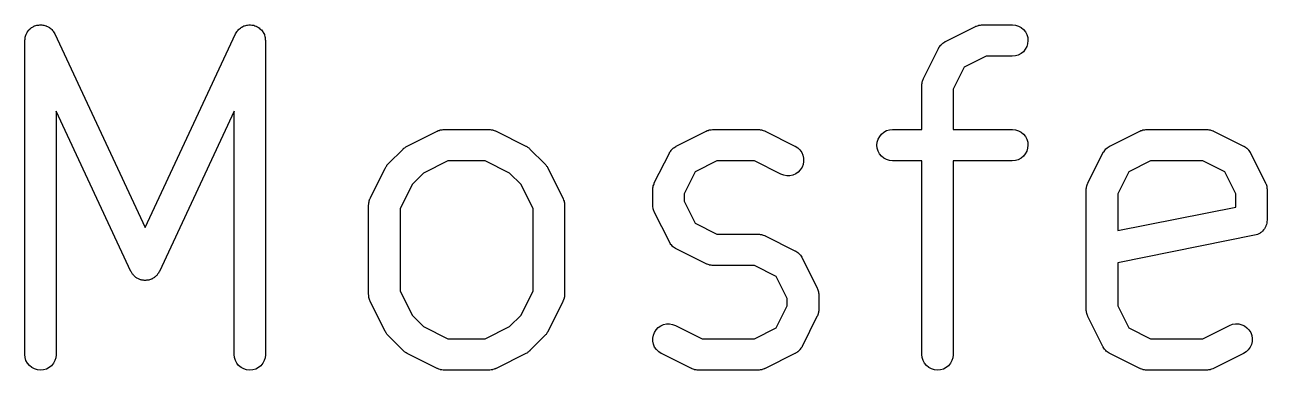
# Model space of a CAD drawing. Extents: x 1 to 169, y -122 to 5.
# Drawn here: x 134.04 to 141.96, y -81 to -78.8 of the extents above; entities that cross this region are included whole.
import ezdxf

# ---------------------------------------------------------------- set-up
doc = ezdxf.new("R2010")
doc.units = 0
doc.header["$MEASUREMENT"] = 0
doc.layers.add('BLACK', color=7, linetype='CONTINUOUS')

msp = doc.modelspace()

# ---------------------------------------------------------------- linework, layer by layer
at = {"layer": 'BLACK', "linetype": 'CONTINUOUS'}
for p, q in [((134.084, -78.8237), (134.086, -78.8225)), ((134.086, -78.8225), (134.088, -78.8211)), ((134.088, -78.8211), (134.095, -78.8176)), ((134.095, -78.8176), (134.101, -78.8138)), ((134.101, -78.8138), (134.103, -78.8131)), ((134.103, -78.8131), (134.105, -78.812)), ((134.105, -78.812), (134.113, -78.8099)), ((134.113, -78.8099), (134.12, -78.8075)), ((134.12, -78.8075), (134.122, -78.8072)), ((134.122, -78.8072), (134.124, -78.8065)), ((134.124, -78.8065), (134.132, -78.8059)), ((134.132, -78.8059), (134.139, -78.8048)), ((134.139, -78.8048), (134.141, -78.805)), ((134.141, -78.805), (134.144, -78.8048)), ((134.144, -78.8048), (134.151, -78.8055)), ((134.151, -78.8055), (134.158, -78.806)), ((134.158, -78.806), (134.161, -78.8066)), ((134.161, -78.8066), (134.163, -78.8068)), ((134.163, -78.8068), (134.17, -78.809)), ((134.17, -78.809), (134.177, -78.8109)), ((134.177, -78.8109), (134.179, -78.8119)), ((134.179, -78.8119), (134.182, -78.8126)), ((134.182, -78.8126), (134.188, -78.8161)), ((134.188, -78.8161), (134.195, -78.8194)), ((134.195, -78.8194), (134.197, -78.8208)), ((134.197, -78.8208), (134.199, -78.8219)), ((134.199, -78.8219), (134.205, -78.8266)), ((135.416, -78.8258), (135.421, -78.8211)), ((135.421, -78.8211), (135.423, -78.82)), ((135.423, -78.82), (135.425, -78.8187)), ((135.425, -78.8187), (135.432, -78.8155)), ((135.432, -78.8155), (135.439, -78.812)), ((135.439, -78.812), (135.441, -78.8114)), ((135.441, -78.8114), (135.443, -78.8104)), ((135.443, -78.8104), (135.45, -78.8086)), ((135.45, -78.8086), (135.457, -78.8065)), ((135.457, -78.8065), (135.46, -78.8063)), ((135.46, -78.8063), (135.462, -78.8058)), ((135.462, -78.8058), (135.469, -78.8054)), ((135.469, -78.8054), (135.477, -78.8048)), ((135.477, -78.8048), (135.479, -78.805)), ((135.479, -78.805), (135.481, -78.8049)), ((135.481, -78.8049), (135.489, -78.806)), ((135.489, -78.806), (135.496, -78.8068)), ((135.496, -78.8068), (135.498, -78.8075)), ((135.498, -78.8075), (135.501, -78.8078)), ((135.501, -78.8078), (135.508, -78.8104)), ((135.508, -78.8104), (135.515, -78.8126)), ((135.515, -78.8126), (135.517, -78.8137)), ((135.517, -78.8137), (135.519, -78.8144)), ((135.519, -78.8144), (135.526, -78.8183)), ((135.526, -78.8183), (135.532, -78.8219)), ((135.532, -78.8219), (135.534, -78.8233)), ((135.534, -78.8233), (135.536, -78.8245)), ((139.908, -78.9106), (140.098, -78.8153)), ((140.098, -78.8153), (140.099, -78.8147)), ((140.099, -78.8147), (140.102, -78.8137)), ((140.102, -78.8137), (140.105, -78.8123)), ((140.105, -78.8123), (140.111, -78.8103)), ((140.111, -78.8103), (140.118, -78.808)), ((140.118, -78.808), (140.121, -78.8075)), ((140.121, -78.8075), (140.123, -78.8067)), ((140.123, -78.8067), (140.13, -78.806)), ((140.13, -78.806), (140.137, -78.8049)), ((140.137, -78.8049), (140.14, -78.805)), ((140.14, -78.805), (140.143, -78.8048)), ((140.143, -78.8048), (140.333, -78.8048)), ((140.333, -78.8048), (140.335, -78.8048)), ((140.335, -78.8048), (140.354, -78.8069)), ((140.354, -78.8069), (140.373, -78.8128)), ((140.373, -78.8128), (140.39, -78.8222)), ((140.39, -78.8222), (140.405, -78.8348)), ((134.043, -78.9034), (134.044, -78.8959)), ((134.044, -78.8885), (134.045, -78.8862)), ((134.044, -78.8959), (134.044, -78.8885)), ((134.045, -78.884), (134.047, -78.8768)), ((134.045, -78.8862), (134.045, -78.884)), ((134.047, -78.8768), (134.049, -78.8696)), ((134.049, -78.8696), (134.05, -78.8676)), ((134.05, -78.8676), (134.051, -78.8654)), ((134.051, -78.8654), (134.055, -78.8588)), ((134.055, -78.8588), (134.058, -78.8521)), ((134.058, -78.8521), (134.059, -78.8503)), ((134.059, -78.8503), (134.06, -78.8483)), ((134.06, -78.8483), (134.065, -78.8425)), ((134.065, -78.8425), (134.07, -78.8366)), ((134.07, -78.8366), (134.071, -78.8351)), ((134.071, -78.8351), (134.073, -78.8333)), ((134.073, -78.8333), (134.079, -78.8286)), ((134.079, -78.8286), (134.084, -78.8237)), ((134.205, -78.8266), (134.211, -78.8311)), ((134.211, -78.8311), (134.212, -78.8328)), ((134.212, -78.8328), (134.214, -78.8343)), ((134.214, -78.8343), (134.219, -78.8401)), ((134.219, -78.8401), (134.224, -78.8457)), ((134.224, -78.8457), (134.225, -78.8476)), ((134.225, -78.8476), (134.226, -78.8494)), ((134.226, -78.8494), (134.23, -78.856)), ((134.23, -78.856), (134.233, -78.8625)), ((134.233, -78.8625), (134.81, -80.0969)), ((134.81, -80.0969), (135.386, -78.8625)), ((135.386, -78.8612), (135.39, -78.8548)), ((135.386, -78.8625), (135.386, -78.8612)), ((135.39, -78.8548), (135.394, -78.8483)), ((135.394, -78.8483), (135.395, -78.8465)), ((135.395, -78.8465), (135.396, -78.8446)), ((135.396, -78.8446), (135.401, -78.839)), ((135.401, -78.839), (135.406, -78.8333)), ((135.406, -78.8333), (135.408, -78.8319)), ((135.408, -78.8319), (135.41, -78.8302)), ((135.41, -78.8302), (135.416, -78.8258)), ((135.536, -78.8245), (135.541, -78.8295)), ((135.541, -78.8295), (135.547, -78.8343)), ((135.547, -78.8343), (135.549, -78.8361)), ((135.549, -78.8361), (135.55, -78.8376)), ((135.55, -78.8376), (135.555, -78.8436)), ((135.555, -78.8436), (135.559, -78.8494)), ((135.559, -78.8494), (135.561, -78.8514)), ((135.561, -78.8514), (135.562, -78.8533)), ((135.562, -78.8533), (135.565, -78.86)), ((135.565, -78.86), (135.569, -78.8667)), ((135.569, -78.8667), (135.569, -78.8688)), ((135.569, -78.8688), (135.57, -78.8709)), ((135.57, -78.8709), (135.572, -78.8782)), ((135.572, -78.8782), (135.574, -78.8853)), ((135.574, -78.8853), (135.575, -78.8876)), ((135.575, -78.8876), (135.575, -78.8898)), ((135.575, -78.8898), (135.575, -78.8973)), ((135.575, -78.8973), (135.576, -78.9048)), ((140.405, -78.8348), (140.417, -78.85)), ((140.417, -78.85), (140.426, -78.8673)), ((140.426, -78.8673), (140.432, -78.886)), ((140.432, -78.886), (140.433, -78.9055)), ((134.043, -78.9048), (134.043, -78.9034)), ((134.043, -80.9048), (134.043, -78.9048)), ((135.576, -78.9048), (135.576, -80.9048)), ((139.768, -79.1458), (139.863, -78.9553)), ((139.863, -78.9553), (139.864, -78.954)), ((139.864, -78.954), (139.865, -78.9522)), ((139.865, -78.9522), (139.866, -78.9502)), ((139.866, -78.9502), (139.87, -78.9441)), ((139.87, -78.9441), (139.874, -78.9377)), ((139.874, -78.9377), (139.876, -78.9361)), ((139.876, -78.9361), (139.877, -78.9343)), ((139.877, -78.9343), (139.882, -78.9291)), ((139.882, -78.9291), (139.888, -78.9237)), ((139.888, -78.9237), (139.89, -78.9224)), ((139.89, -78.9224), (139.891, -78.9209)), ((139.891, -78.9209), (139.898, -78.9169)), ((139.898, -78.9169), (139.904, -78.9126)), ((139.904, -78.9126), (139.906, -78.9117)), ((139.906, -78.9117), (139.908, -78.9106)), ((140.404, -78.9757), (140.389, -78.9881)), ((140.416, -78.9607), (140.404, -78.9757)), ((140.426, -78.9435), (140.416, -78.9607)), ((140.431, -78.9249), (140.426, -78.9435)), ((140.433, -78.9055), (140.431, -78.9249)), ((140.166, -79.0048), (140.027, -79.0745)), ((140.333, -79.0048), (140.166, -79.0048)), ((140.353, -79.0029), (140.333, -79.0048)), ((140.371, -78.9972), (140.353, -79.0029)), ((140.389, -78.9881), (140.371, -78.9972)), ((140.027, -79.0745), (139.957, -79.2141)), ((139.757, -79.1832), (139.759, -79.1765)), ((139.757, -79.1862), (139.757, -79.1832)), ((139.757, -79.1891), (139.757, -79.1862)), ((139.757, -79.1905), (139.757, -79.1891)), ((139.757, -79.4714), (139.757, -79.1905)), ((139.759, -79.1697), (139.76, -79.1669)), ((139.759, -79.1765), (139.759, -79.1697)), ((139.76, -79.1669), (139.761, -79.164)), ((139.761, -79.164), (139.763, -79.1576)), ((139.763, -79.1576), (139.765, -79.1511)), ((139.765, -79.1511), (139.767, -79.1485)), ((139.767, -79.1485), (139.768, -79.1458)), ((139.957, -79.2141), (139.957, -79.4714)), ((134.719, -80.3756), (134.243, -79.3555)), ((134.243, -79.3555), (134.243, -80.9048)), ((135.376, -79.3555), (134.9, -80.3756)), ((135.376, -80.9048), (135.376, -79.3555)), ((136.479, -79.5772), (136.67, -79.482)), ((136.67, -79.482), (136.671, -79.4814)), ((136.671, -79.4814), (136.674, -79.4804)), ((136.674, -79.4804), (136.676, -79.479)), ((136.676, -79.479), (136.683, -79.477)), ((136.683, -79.477), (136.689, -79.4746)), ((136.689, -79.4746), (136.692, -79.4742)), ((136.692, -79.4742), (136.695, -79.4733)), ((136.695, -79.4733), (136.702, -79.4727)), ((136.702, -79.4727), (136.708, -79.4716)), ((136.708, -79.4716), (136.711, -79.4717)), ((136.711, -79.4717), (136.714, -79.4714)), ((136.714, -79.4714), (137, -79.4714)), ((137, -79.4714), (137.001, -79.4714)), ((137.001, -79.4714), (137.004, -79.4718)), ((137.004, -79.4718), (137.007, -79.4717)), ((137.007, -79.4717), (137.014, -79.4729)), ((137.014, -79.4729), (137.021, -79.4736)), ((137.021, -79.4736), (137.024, -79.4745)), ((137.024, -79.4745), (137.026, -79.475)), ((137.026, -79.475), (137.033, -79.4774)), ((137.033, -79.4774), (137.039, -79.4795)), ((137.039, -79.4795), (137.042, -79.4809)), ((137.042, -79.4809), (137.045, -79.482)), ((137.045, -79.482), (137.235, -79.5772)), ((138.193, -79.5772), (138.384, -79.482)), ((138.384, -79.482), (138.385, -79.4814)), ((138.385, -79.4814), (138.388, -79.4804)), ((138.388, -79.4804), (138.39, -79.479)), ((138.39, -79.479), (138.397, -79.477)), ((138.397, -79.477), (138.403, -79.4746)), ((138.403, -79.4746), (138.406, -79.4742)), ((138.406, -79.4742), (138.409, -79.4733)), ((138.409, -79.4733), (138.416, -79.4727)), ((138.416, -79.4727), (138.423, -79.4716)), ((138.423, -79.4716), (138.426, -79.4717)), ((138.426, -79.4717), (138.429, -79.4714)), ((138.429, -79.4714), (138.714, -79.4714)), ((138.714, -79.4714), (138.716, -79.4714)), ((138.716, -79.4714), (138.719, -79.4718)), ((138.719, -79.4718), (138.722, -79.4717)), ((138.722, -79.4717), (138.728, -79.4729)), ((138.728, -79.4729), (138.735, -79.4736)), ((138.735, -79.4736), (138.738, -79.4745)), ((138.738, -79.4745), (138.741, -79.475)), ((138.741, -79.475), (138.747, -79.4774)), ((138.747, -79.4774), (138.754, -79.4795)), ((138.754, -79.4795), (138.756, -79.4809)), ((138.756, -79.4809), (138.759, -79.482)), ((138.759, -79.482), (138.949, -79.5772)), ((139.473, -79.5513), (139.479, -79.5327)), ((139.479, -79.5327), (139.489, -79.5155)), ((139.489, -79.5155), (139.501, -79.5005)), ((139.501, -79.5005), (139.516, -79.4881)), ((139.516, -79.4881), (139.533, -79.479)), ((139.533, -79.479), (139.552, -79.4733)), ((139.552, -79.4733), (139.571, -79.4714)), ((139.571, -79.4714), (139.757, -79.4714)), ((139.957, -79.4714), (140.333, -79.4714)), ((140.333, -79.4714), (140.335, -79.4714)), ((140.335, -79.4714), (140.354, -79.4736)), ((140.354, -79.4736), (140.373, -79.4795)), ((140.373, -79.4795), (140.39, -79.4889)), ((140.39, -79.4889), (140.405, -79.5015)), ((140.405, -79.5015), (140.417, -79.5167)), ((140.417, -79.5167), (140.426, -79.534)), ((140.426, -79.534), (140.432, -79.5527)), ((140.955, -79.5772), (141.146, -79.482)), ((141.146, -79.482), (141.147, -79.4814)), ((141.147, -79.4814), (141.15, -79.4804)), ((141.15, -79.4804), (141.152, -79.479)), ((141.152, -79.479), (141.159, -79.477)), ((141.159, -79.477), (141.165, -79.4746)), ((141.165, -79.4746), (141.168, -79.4742)), ((141.168, -79.4742), (141.171, -79.4733)), ((141.171, -79.4733), (141.178, -79.4727)), ((141.178, -79.4727), (141.185, -79.4716)), ((141.185, -79.4716), (141.188, -79.4717)), ((141.188, -79.4717), (141.19, -79.4714)), ((141.19, -79.4714), (141.571, -79.4714)), ((141.571, -79.4714), (141.573, -79.4714)), ((141.573, -79.4714), (141.576, -79.4718)), ((141.576, -79.4718), (141.579, -79.4717)), ((141.579, -79.4717), (141.585, -79.4729)), ((141.585, -79.4729), (141.592, -79.4736)), ((141.592, -79.4736), (141.595, -79.4745)), ((141.595, -79.4745), (141.598, -79.475)), ((141.598, -79.475), (141.604, -79.4774)), ((141.604, -79.4774), (141.611, -79.4795)), ((141.611, -79.4795), (141.613, -79.4809)), ((141.613, -79.4809), (141.616, -79.482)), ((141.616, -79.482), (141.807, -79.5772)), ((136.358, -79.6912), (136.453, -79.596)), ((136.453, -79.596), (136.454, -79.595)), ((136.454, -79.595), (136.458, -79.5915)), ((136.458, -79.5915), (136.463, -79.5876)), ((136.463, -79.5876), (136.466, -79.5854)), ((136.466, -79.5854), (136.469, -79.5828)), ((136.469, -79.5828), (136.474, -79.5802)), ((136.474, -79.5802), (136.479, -79.5772)), ((137.235, -79.5772), (137.236, -79.5779)), ((137.236, -79.5779), (137.241, -79.5809)), ((137.241, -79.5809), (137.246, -79.5836)), ((137.246, -79.5836), (137.249, -79.5862)), ((137.249, -79.5862), (137.253, -79.5885)), ((137.253, -79.5885), (137.257, -79.5924)), ((137.257, -79.5924), (137.261, -79.596)), ((137.261, -79.596), (137.356, -79.6912)), ((138.151, -79.6169), (138.156, -79.6107)), ((138.156, -79.6107), (138.16, -79.6043)), ((138.16, -79.6043), (138.161, -79.6028)), ((138.161, -79.6028), (138.163, -79.601)), ((138.163, -79.601), (138.168, -79.5958)), ((138.168, -79.5958), (138.174, -79.5903)), ((138.174, -79.5903), (138.175, -79.5891)), ((138.175, -79.5891), (138.177, -79.5876)), ((138.177, -79.5876), (138.183, -79.5836)), ((138.183, -79.5836), (138.19, -79.5792)), ((138.19, -79.5792), (138.192, -79.5784)), ((138.192, -79.5784), (138.193, -79.5772)), ((138.949, -79.5772), (138.951, -79.5779)), ((138.951, -79.5779), (138.967, -79.5885)), ((138.967, -79.5885), (138.981, -79.6021)), ((138.981, -79.6021), (138.992, -79.6181)), ((139.471, -79.5707), (139.473, -79.5513)), ((139.473, -79.5902), (139.471, -79.5707)), ((139.479, -79.6089), (139.473, -79.5902)), ((139.488, -79.6262), (139.479, -79.6089)), ((140.426, -79.6102), (140.416, -79.6273)), ((140.431, -79.5915), (140.426, -79.6102)), ((140.433, -79.5721), (140.431, -79.5915)), ((140.432, -79.5527), (140.433, -79.5721)), ((140.913, -79.6169), (140.918, -79.6107)), ((140.918, -79.6107), (140.922, -79.6043)), ((140.922, -79.6043), (140.923, -79.6028)), ((140.923, -79.6028), (140.925, -79.601)), ((140.925, -79.601), (140.93, -79.5958)), ((140.93, -79.5958), (140.935, -79.5903)), ((140.935, -79.5903), (140.937, -79.5891)), ((140.937, -79.5891), (140.939, -79.5876)), ((140.939, -79.5876), (140.945, -79.5836)), ((140.945, -79.5836), (140.951, -79.5792)), ((140.951, -79.5792), (140.953, -79.5784)), ((140.953, -79.5784), (140.955, -79.5772)), ((141.807, -79.5772), (141.808, -79.5779)), ((141.808, -79.5779), (141.81, -79.579)), ((141.81, -79.579), (141.812, -79.5799)), ((141.812, -79.5799), (141.818, -79.5843)), ((141.818, -79.5843), (141.824, -79.5885)), ((141.824, -79.5885), (141.826, -79.59)), ((141.826, -79.59), (141.828, -79.5912)), ((141.828, -79.5912), (141.833, -79.5968)), ((141.833, -79.5968), (141.838, -79.6021)), ((141.838, -79.6021), (141.839, -79.6039)), ((141.839, -79.6039), (141.841, -79.6054)), ((141.841, -79.6054), (141.845, -79.6119)), ((141.845, -79.6119), (141.849, -79.6181)), ((136.354, -79.6955), (136.358, -79.6912)), ((136.738, -79.6714), (136.583, -79.7489)), ((136.976, -79.6714), (136.738, -79.6714)), ((137.131, -79.7489), (136.976, -79.6714)), ((137.356, -79.6912), (137.357, -79.6922)), ((137.357, -79.6922), (137.361, -79.6966)), ((138.053, -79.8124), (138.149, -79.6219)), ((138.149, -79.6207), (138.15, -79.6189)), ((138.149, -79.6219), (138.149, -79.6207)), ((138.15, -79.6189), (138.151, -79.6169)), ((138.452, -79.6714), (138.313, -79.7412)), ((138.691, -79.6714), (138.452, -79.6714)), ((138.86, -79.7561), (138.691, -79.6714)), ((138.992, -79.6181), (139, -79.636)), ((139.001, -79.6938), (138.994, -79.712)), ((139, -79.636), (139.004, -79.6551)), ((139.004, -79.6746), (139.001, -79.6938)), ((139.004, -79.6551), (139.004, -79.6746)), ((139.5, -79.6414), (139.488, -79.6262)), ((139.515, -79.6539), (139.5, -79.6414)), ((139.532, -79.6633), (139.515, -79.6539)), ((139.551, -79.6692), (139.532, -79.6633)), ((139.57, -79.6714), (139.551, -79.6692)), ((139.571, -79.6714), (139.57, -79.6714)), ((139.757, -79.6714), (139.571, -79.6714)), ((139.757, -80.9048), (139.757, -79.6714)), ((140.333, -79.6714), (139.957, -79.6714)), ((139.957, -79.6714), (139.957, -80.9048)), ((140.353, -79.6695), (140.333, -79.6714)), ((140.371, -79.6639), (140.353, -79.6695)), ((140.389, -79.6547), (140.371, -79.6639)), ((140.404, -79.6424), (140.389, -79.6547)), ((140.416, -79.6273), (140.404, -79.6424)), ((140.815, -79.8124), (140.911, -79.6219)), ((140.911, -79.6207), (140.912, -79.6189)), ((140.911, -79.6219), (140.911, -79.6207)), ((140.912, -79.6189), (140.913, -79.6169)), ((141.214, -79.6714), (141.075, -79.7412)), ((141.548, -79.6714), (141.214, -79.6714)), ((141.687, -79.7412), (141.548, -79.6714)), ((141.849, -79.6181), (141.85, -79.6201)), ((141.85, -79.6201), (141.851, -79.6219)), ((141.851, -79.6219), (141.947, -79.8124)), ((136.244, -79.9077), (136.339, -79.7172)), ((136.339, -79.7172), (136.34, -79.7159)), ((136.34, -79.7159), (136.343, -79.7112)), ((136.343, -79.7112), (136.345, -79.7063)), ((136.345, -79.7063), (136.348, -79.7031)), ((136.348, -79.7031), (136.35, -79.6996)), ((136.35, -79.6996), (136.354, -79.6955)), ((136.583, -79.7489), (136.511, -79.8211)), ((137.204, -79.8211), (137.131, -79.7489)), ((137.361, -79.6966), (137.365, -79.7007)), ((137.365, -79.7007), (137.367, -79.7042)), ((137.367, -79.7042), (137.37, -79.7074)), ((137.37, -79.7074), (137.372, -79.7124)), ((137.372, -79.7124), (137.375, -79.7172)), ((137.375, -79.7172), (137.47, -79.9077)), ((138.313, -79.7412), (138.243, -79.8807)), ((138.878, -79.7631), (138.86, -79.7561)), ((138.897, -79.7664), (138.878, -79.7631)), ((138.917, -79.7659), (138.897, -79.7664)), ((138.936, -79.7616), (138.917, -79.7659)), ((138.954, -79.7538), (138.936, -79.7616)), ((138.97, -79.7426), (138.954, -79.7538)), ((138.983, -79.7285), (138.97, -79.7426)), ((138.994, -79.712), (138.983, -79.7285)), ((141.075, -79.7412), (141.005, -79.8807)), ((141.757, -79.8807), (141.687, -79.7412)), ((136.511, -79.8211), (136.433, -79.976)), ((137.281, -79.976), (137.204, -79.8211)), ((138.043, -79.8499), (138.044, -79.8431)), ((138.043, -79.8528), (138.043, -79.8499)), ((138.044, -79.8431), (138.045, -79.8364)), ((138.045, -79.8364), (138.046, -79.8335)), ((138.046, -79.8306), (138.049, -79.8243)), ((138.046, -79.8335), (138.046, -79.8306)), ((138.049, -79.8243), (138.051, -79.8177)), ((138.051, -79.8177), (138.052, -79.8152)), ((138.052, -79.8152), (138.053, -79.8124)), ((140.805, -79.8499), (140.806, -79.8431)), ((140.805, -79.8528), (140.805, -79.8499)), ((140.806, -79.8431), (140.807, -79.8364)), ((140.807, -79.8364), (140.808, -79.8335)), ((140.808, -79.8306), (140.811, -79.8243)), ((140.808, -79.8335), (140.808, -79.8306)), ((140.811, -79.8243), (140.813, -79.8177)), ((140.813, -79.8177), (140.814, -79.8152)), ((140.814, -79.8152), (140.815, -79.8124)), ((141.947, -79.8124), (141.947, -79.8137)), ((141.947, -79.8137), (141.948, -79.8164)), ((141.948, -79.8164), (141.95, -79.819)), ((141.95, -79.819), (141.952, -79.8256)), ((141.952, -79.8256), (141.954, -79.832)), ((141.954, -79.832), (141.954, -79.8349)), ((141.954, -79.8349), (141.955, -79.8377)), ((141.955, -79.8377), (141.956, -79.8445)), ((141.956, -79.8445), (141.957, -79.8513)), ((141.957, -79.8513), (141.957, -79.8542)), ((136.236, -79.9288), (136.237, -79.9259)), ((136.236, -79.9316), (136.236, -79.9288)), ((136.237, -79.9259), (136.239, -79.9195)), ((136.239, -79.9195), (136.241, -79.913)), ((136.241, -79.913), (136.243, -79.9104)), ((136.243, -79.9104), (136.244, -79.9077)), ((137.47, -79.9077), (137.471, -79.9089)), ((137.471, -79.9089), (137.472, -79.9117)), ((137.472, -79.9117), (137.473, -79.9143)), ((137.473, -79.9143), (137.475, -79.9208)), ((137.475, -79.9208), (137.478, -79.9272)), ((137.478, -79.9272), (137.478, -79.9301)), ((137.478, -79.9301), (137.479, -79.933)), ((138.043, -79.8557), (138.043, -79.8528)), ((138.043, -79.8571), (138.043, -79.8557)), ((138.043, -79.9524), (138.043, -79.8571)), ((138.243, -79.8807), (138.243, -79.9288)), ((138.243, -79.9288), (138.313, -80.0683)), ((140.805, -79.8557), (140.805, -79.8528)), ((140.805, -79.8571), (140.805, -79.8557)), ((140.805, -80.619), (140.805, -79.8571)), ((141.005, -79.8807), (141.005, -80.1161)), ((141.757, -79.9656), (141.757, -79.8807)), ((141.957, -79.8542), (141.957, -79.8571)), ((141.957, -79.8571), (141.957, -80.0476)), ((136.233, -79.951), (136.234, -79.9481)), ((136.233, -79.9524), (136.233, -79.951)), ((136.233, -80.5238), (136.233, -79.9524)), ((136.234, -79.9451), (136.235, -79.9384)), ((136.234, -79.9481), (136.234, -79.9451)), ((136.235, -79.9384), (136.236, -79.9316)), ((136.433, -79.976), (136.433, -80.5002)), ((137.281, -80.5002), (137.281, -79.976)), ((137.479, -79.933), (137.48, -79.9398)), ((137.48, -79.9398), (137.481, -79.9465)), ((137.481, -79.9465), (137.481, -79.9495)), ((137.481, -79.9495), (137.481, -79.9524)), ((137.481, -79.9524), (137.481, -80.5238)), ((138.043, -79.9553), (138.043, -79.9524)), ((138.043, -79.9582), (138.043, -79.9553)), ((138.044, -79.965), (138.043, -79.9582)), ((138.045, -79.9718), (138.044, -79.965)), ((138.046, -79.9746), (138.045, -79.9718)), ((138.046, -79.9775), (138.046, -79.9746)), ((138.048, -79.9839), (138.046, -79.9775)), ((138.05, -79.9905), (138.048, -79.9839)), ((138.052, -79.9931), (138.05, -79.9905)), ((138.053, -79.9958), (138.052, -79.9931)), ((138.053, -79.9971), (138.053, -79.9958)), ((138.149, -80.1876), (138.053, -79.9971)), ((141.005, -80.1161), (141.757, -79.9656)), ((138.313, -80.0683), (138.452, -80.1381)), ((141.949, -80.087), (141.945, -80.0952)), ((141.952, -80.0773), (141.949, -80.0862)), ((141.949, -80.0862), (141.949, -80.0866)), ((141.949, -80.0866), (141.949, -80.087)), ((141.955, -80.0684), (141.952, -80.0773)), ((141.956, -80.0582), (141.955, -80.0675)), ((141.955, -80.0675), (141.955, -80.068)), ((141.955, -80.068), (141.955, -80.0684)), ((141.957, -80.049), (141.956, -80.0582)), ((141.957, -80.0476), (141.957, -80.0481)), ((141.957, -80.0481), (141.957, -80.0481)), ((141.957, -80.0481), (141.957, -80.0482)), ((141.957, -80.0482), (141.957, -80.049)), ((138.452, -80.1381), (138.714, -80.1381)), ((138.714, -80.1381), (138.716, -80.1381)), ((138.716, -80.1381), (138.719, -80.1384)), ((138.719, -80.1384), (138.722, -80.1384)), ((138.722, -80.1384), (138.728, -80.1395)), ((138.728, -80.1395), (138.735, -80.1403)), ((138.735, -80.1403), (138.738, -80.1412)), ((138.738, -80.1412), (138.741, -80.1417)), ((138.741, -80.1417), (138.747, -80.1441)), ((138.747, -80.1441), (138.754, -80.1462)), ((138.754, -80.1462), (138.756, -80.1476)), ((138.756, -80.1476), (138.759, -80.1487)), ((138.759, -80.1487), (138.949, -80.2439)), ((141.877, -80.1457), (141.005, -80.3201)), ((141.886, -80.143), (141.877, -80.1457)), ((141.895, -80.1403), (141.886, -80.143)), ((141.904, -80.1356), (141.895, -80.14)), ((141.895, -80.14), (141.895, -80.1401)), ((141.895, -80.1401), (141.895, -80.1403)), ((141.912, -80.1313), (141.904, -80.1356)), ((141.913, -80.1308), (141.912, -80.131)), ((141.912, -80.131), (141.912, -80.1313)), ((141.92, -80.1249), (141.913, -80.1308)), ((141.927, -80.1191), (141.92, -80.1249)), ((141.928, -80.1184), (141.927, -80.1187)), ((141.927, -80.1187), (141.927, -80.1191)), ((141.934, -80.1112), (141.928, -80.1184)), ((141.94, -80.1041), (141.934, -80.1112)), ((141.945, -80.0952), (141.94, -80.1034)), ((141.94, -80.1034), (141.94, -80.1037)), ((141.94, -80.1037), (141.94, -80.1041)), ((138.15, -80.1894), (138.149, -80.1876)), ((138.151, -80.1914), (138.15, -80.1894)), ((138.155, -80.1976), (138.151, -80.1914)), ((138.159, -80.2041), (138.155, -80.1976)), ((138.161, -80.2057), (138.159, -80.2041)), ((138.162, -80.2074), (138.161, -80.2057)), ((138.167, -80.2128), (138.162, -80.2074)), ((138.172, -80.2183), (138.167, -80.2128)), ((138.174, -80.2195), (138.172, -80.2183)), ((138.176, -80.221), (138.174, -80.2195)), ((138.182, -80.2252), (138.176, -80.221)), ((138.188, -80.2296), (138.182, -80.2252)), ((138.19, -80.2305), (138.188, -80.2296)), ((138.192, -80.2317), (138.19, -80.2305)), ((138.193, -80.2323), (138.192, -80.2317)), ((138.384, -80.3275), (138.193, -80.2323)), ((138.949, -80.2439), (138.951, -80.2445)), ((138.951, -80.2445), (138.953, -80.2457)), ((138.953, -80.2457), (138.955, -80.2466)), ((138.955, -80.2466), (138.961, -80.251)), ((138.961, -80.251), (138.967, -80.2551)), ((138.967, -80.2551), (138.969, -80.2567)), ((138.969, -80.2567), (138.97, -80.2579)), ((138.97, -80.2579), (138.976, -80.2634)), ((138.976, -80.2634), (138.981, -80.2687)), ((138.981, -80.2687), (138.982, -80.2705)), ((138.982, -80.2705), (138.984, -80.2721)), ((138.984, -80.2721), (138.988, -80.2785)), ((138.988, -80.2785), (138.992, -80.2848)), ((138.992, -80.2848), (138.993, -80.2868)), ((138.993, -80.2868), (138.994, -80.2886)), ((138.994, -80.2886), (139.089, -80.4791)), ((141.005, -80.3201), (141.005, -80.5954)), ((134.722, -80.3801), (134.719, -80.3756)), ((134.724, -80.3848), (134.722, -80.3801)), ((134.727, -80.3885), (134.724, -80.3848)), ((134.729, -80.3924), (134.727, -80.3885)), ((134.732, -80.3963), (134.729, -80.3924)), ((134.735, -80.4005), (134.732, -80.3963)), ((134.739, -80.4036), (134.735, -80.4005)), ((134.742, -80.407), (134.739, -80.4036)), ((134.879, -80.4045), (134.876, -80.4079)), ((134.883, -80.4015), (134.879, -80.4045)), ((134.886, -80.3974), (134.883, -80.4015)), ((134.889, -80.3935), (134.886, -80.3974)), ((134.892, -80.3896), (134.889, -80.3935)), ((134.895, -80.386), (134.892, -80.3896)), ((134.897, -80.3813), (134.895, -80.386)), ((134.9, -80.3769), (134.897, -80.3813)), ((134.9, -80.3756), (134.9, -80.3769)), ((138.387, -80.3286), (138.384, -80.3275)), ((138.389, -80.33), (138.387, -80.3286)), ((138.396, -80.3321), (138.389, -80.33)), ((138.402, -80.3345), (138.396, -80.3321)), ((138.405, -80.335), (138.402, -80.3345)), ((138.408, -80.3359), (138.405, -80.335)), ((138.415, -80.3367), (138.408, -80.3359)), ((138.421, -80.3378), (138.415, -80.3367)), ((138.424, -80.3378), (138.421, -80.3378)), ((138.427, -80.3381), (138.424, -80.3378)), ((138.429, -80.3381), (138.427, -80.3381)), ((138.691, -80.3381), (138.429, -80.3381)), ((138.83, -80.4079), (138.691, -80.3381)), ((134.746, -80.4101), (134.742, -80.407)), ((134.75, -80.4136), (134.746, -80.4101)), ((134.754, -80.416), (134.75, -80.4136)), ((134.757, -80.4187), (134.754, -80.416)), ((134.762, -80.421), (134.757, -80.4187)), ((134.767, -80.4237), (134.762, -80.421)), ((134.771, -80.4252), (134.767, -80.4237)), ((134.775, -80.4272), (134.771, -80.4252)), ((134.78, -80.4285), (134.775, -80.4272)), ((134.785, -80.4303), (134.78, -80.4285)), ((134.789, -80.431), (134.785, -80.4303)), ((134.794, -80.4321), (134.789, -80.431)), ((134.799, -80.4324), (134.794, -80.4321)), ((134.804, -80.4332), (134.799, -80.4324)), ((134.809, -80.433), (134.804, -80.4332)), ((134.813, -80.4333), (134.809, -80.433)), ((134.819, -80.4325), (134.813, -80.4333)), ((134.824, -80.4323), (134.819, -80.4325)), ((134.828, -80.4312), (134.824, -80.4323)), ((134.833, -80.4306), (134.828, -80.4312)), ((134.838, -80.4289), (134.833, -80.4306)), ((134.843, -80.4277), (134.838, -80.4289)), ((134.847, -80.4257), (134.843, -80.4277)), ((134.851, -80.4242), (134.847, -80.4257)), ((134.856, -80.4216), (134.851, -80.4242)), ((134.86, -80.4194), (134.856, -80.4216)), ((134.864, -80.4167), (134.86, -80.4194)), ((134.868, -80.4144), (134.864, -80.4167)), ((134.872, -80.411), (134.868, -80.4144)), ((134.876, -80.4079), (134.872, -80.411)), ((138.9, -80.5474), (138.83, -80.4079)), ((139.089, -80.4791), (139.09, -80.4803)), ((139.09, -80.4803), (139.091, -80.4831)), ((139.091, -80.4831), (139.092, -80.4857)), ((136.234, -80.5267), (136.233, -80.5238)), ((136.234, -80.5297), (136.234, -80.5267)), ((136.235, -80.5364), (136.234, -80.5297)), ((136.235, -80.5432), (136.235, -80.5364)), ((136.236, -80.5461), (136.235, -80.5432)), ((136.237, -80.549), (136.236, -80.5461)), ((136.239, -80.5554), (136.237, -80.549)), ((136.241, -80.5619), (136.239, -80.5554)), ((136.242, -80.5645), (136.241, -80.5619)), ((136.243, -80.5673), (136.242, -80.5645)), ((136.433, -80.5002), (136.511, -80.655)), ((137.204, -80.655), (137.281, -80.5002)), ((137.473, -80.5632), (137.471, -80.5658)), ((137.475, -80.5567), (137.473, -80.5632)), ((137.477, -80.5503), (137.475, -80.5567)), ((137.478, -80.5474), (137.477, -80.5503)), ((137.479, -80.5446), (137.478, -80.5474)), ((137.48, -80.5378), (137.479, -80.5446)), ((137.481, -80.5311), (137.48, -80.5378)), ((137.481, -80.5238), (137.481, -80.5252)), ((137.481, -80.5252), (137.481, -80.5281)), ((137.481, -80.5281), (137.481, -80.5311)), ((138.9, -80.5954), (138.9, -80.5474)), ((139.092, -80.4857), (139.094, -80.4922)), ((139.094, -80.4922), (139.097, -80.4987)), ((139.097, -80.4987), (139.097, -80.5016)), ((139.097, -80.5016), (139.098, -80.5044)), ((139.098, -80.5044), (139.099, -80.5112)), ((139.099, -80.5112), (139.1, -80.5179)), ((139.1, -80.5179), (139.1, -80.5209)), ((139.1, -80.5209), (139.1, -80.5238)), ((139.1, -80.5238), (139.1, -80.619)), ((136.244, -80.5685), (136.243, -80.5673)), ((136.339, -80.759), (136.244, -80.5685)), ((137.47, -80.5685), (137.375, -80.759)), ((137.471, -80.5658), (137.47, -80.5685)), ((138.83, -80.735), (138.9, -80.5954)), ((139.097, -80.6426), (139.096, -80.6455)), ((139.098, -80.6398), (139.097, -80.6426)), ((139.099, -80.6331), (139.098, -80.6398)), ((139.1, -80.6263), (139.099, -80.6331)), ((139.1, -80.619), (139.1, -80.6204)), ((139.1, -80.6204), (139.1, -80.6234)), ((139.1, -80.6234), (139.1, -80.6263)), ((140.805, -80.622), (140.805, -80.619)), ((140.805, -80.6249), (140.805, -80.622)), ((140.806, -80.6317), (140.805, -80.6249)), ((140.807, -80.6385), (140.806, -80.6317)), ((140.808, -80.6413), (140.807, -80.6385)), ((140.808, -80.6442), (140.808, -80.6413)), ((141.005, -80.5954), (141.075, -80.735)), ((136.511, -80.655), (136.583, -80.7273)), ((137.131, -80.7273), (137.204, -80.655)), ((138.078, -80.7336), (138.094, -80.7224)), ((138.094, -80.7224), (138.112, -80.7145)), ((138.112, -80.7145), (138.131, -80.7103)), ((138.131, -80.7103), (138.15, -80.7098)), ((138.15, -80.7098), (138.169, -80.7131)), ((138.169, -80.7131), (138.188, -80.7201)), ((138.188, -80.7201), (138.357, -80.8048)), ((139.089, -80.6638), (138.994, -80.8542)), ((139.09, -80.661), (139.089, -80.6638)), ((139.092, -80.6584), (139.09, -80.661)), ((139.094, -80.6519), (139.092, -80.6584)), ((139.096, -80.6455), (139.094, -80.6519)), ((140.81, -80.6506), (140.808, -80.6442)), ((140.812, -80.6572), (140.81, -80.6506)), ((140.814, -80.6598), (140.812, -80.6572)), ((140.815, -80.6625), (140.814, -80.6598)), ((140.815, -80.6638), (140.815, -80.6625)), ((140.911, -80.8542), (140.815, -80.6638)), ((141.548, -80.8048), (141.717, -80.7201)), ((141.717, -80.7201), (141.718, -80.7195)), ((141.718, -80.7195), (141.737, -80.7127)), ((141.737, -80.7127), (141.756, -80.7097)), ((141.756, -80.7097), (141.776, -80.7105)), ((141.776, -80.7105), (141.795, -80.715)), ((141.795, -80.715), (141.812, -80.7231)), ((136.342, -80.7638), (136.339, -80.759)), ((136.345, -80.7687), (136.342, -80.7638)), ((136.347, -80.772), (136.345, -80.7687)), ((136.35, -80.7755), (136.347, -80.772)), ((136.353, -80.7796), (136.35, -80.7755)), ((136.357, -80.784), (136.353, -80.7796)), ((136.358, -80.785), (136.357, -80.784)), ((136.453, -80.8802), (136.358, -80.785)), ((136.583, -80.7273), (136.738, -80.8048)), ((136.976, -80.8048), (137.131, -80.7273)), ((137.356, -80.785), (137.261, -80.8802)), ((137.36, -80.7806), (137.356, -80.785)), ((137.364, -80.7766), (137.36, -80.7806)), ((137.366, -80.7731), (137.364, -80.7766)), ((137.369, -80.7699), (137.366, -80.7731)), ((137.371, -80.765), (137.369, -80.7699)), ((137.375, -80.7603), (137.371, -80.765)), ((137.375, -80.759), (137.375, -80.7603)), ((138.043, -80.8016), (138.047, -80.7824)), ((138.044, -80.8211), (138.043, -80.8016)), ((138.047, -80.7824), (138.054, -80.7642)), ((138.054, -80.7642), (138.064, -80.7477)), ((138.064, -80.7477), (138.078, -80.7336)), ((138.691, -80.8048), (138.83, -80.735)), ((141.075, -80.735), (141.214, -80.8048)), ((141.812, -80.7231), (141.828, -80.7346)), ((141.828, -80.7346), (141.841, -80.7488)), ((141.841, -80.7488), (141.852, -80.7654)), ((141.852, -80.7654), (141.859, -80.7837)), ((141.859, -80.7837), (141.862, -80.803)), ((136.457, -80.8838), (136.453, -80.8802)), ((136.738, -80.8048), (136.976, -80.8048)), ((137.261, -80.8802), (137.26, -80.8812)), ((138.048, -80.8401), (138.044, -80.8211)), ((138.055, -80.8581), (138.048, -80.8401)), ((138.067, -80.8741), (138.055, -80.8581)), ((138.081, -80.8877), (138.067, -80.8741)), ((138.357, -80.8048), (138.691, -80.8048)), ((138.975, -80.8804), (138.969, -80.8859)), ((138.98, -80.8752), (138.975, -80.8804)), ((138.981, -80.8734), (138.98, -80.8752)), ((138.983, -80.8719), (138.981, -80.8734)), ((138.987, -80.8655), (138.983, -80.8719)), ((138.992, -80.8593), (138.987, -80.8655)), ((138.994, -80.8555), (138.992, -80.8573)), ((138.992, -80.8573), (138.992, -80.8593)), ((138.994, -80.8542), (138.994, -80.8555)), ((140.912, -80.8561), (140.911, -80.8542)), ((140.913, -80.8581), (140.912, -80.8561)), ((140.917, -80.8643), (140.913, -80.8581)), ((140.921, -80.8708), (140.917, -80.8643)), ((140.922, -80.8723), (140.921, -80.8708)), ((140.924, -80.8741), (140.922, -80.8723)), ((140.929, -80.8794), (140.924, -80.8741)), ((140.934, -80.885), (140.929, -80.8794)), ((141.214, -80.8048), (141.548, -80.8048)), ((141.837, -80.8752), (141.823, -80.8886)), ((141.849, -80.8593), (141.837, -80.8752)), ((141.857, -80.8415), (141.849, -80.8593)), ((141.861, -80.8225), (141.857, -80.8415)), ((141.862, -80.803), (141.861, -80.8225)), ((134.045, -80.9242), (134.043, -80.9048)), ((134.05, -80.9429), (134.045, -80.9242)), ((134.06, -80.9601), (134.05, -80.9429)), ((134.072, -80.9752), (134.06, -80.9601)), ((134.235, -80.9442), (134.225, -80.9613)), ((134.241, -80.9256), (134.235, -80.9442)), ((134.243, -80.9062), (134.241, -80.9256)), ((134.243, -80.9048), (134.243, -80.9062)), ((135.378, -80.9242), (135.376, -80.9048)), ((135.384, -80.9429), (135.378, -80.9242)), ((135.393, -80.9601), (135.384, -80.9429)), ((135.405, -80.9752), (135.393, -80.9601)), ((135.568, -80.9442), (135.559, -80.9613)), ((135.574, -80.9256), (135.568, -80.9442)), ((135.576, -80.9062), (135.574, -80.9256)), ((135.576, -80.9048), (135.576, -80.9062)), ((136.461, -80.8877), (136.457, -80.8838)), ((136.465, -80.89), (136.461, -80.8877)), ((136.468, -80.8926), (136.465, -80.89)), ((136.473, -80.8953), (136.468, -80.8926)), ((136.478, -80.8983), (136.473, -80.8953)), ((136.479, -80.899), (136.478, -80.8983)), ((136.67, -80.9942), (136.479, -80.899)), ((137.235, -80.899), (137.045, -80.9942)), ((137.24, -80.896), (137.235, -80.899)), ((137.245, -80.8934), (137.24, -80.896)), ((137.248, -80.8908), (137.245, -80.8934)), ((137.252, -80.8886), (137.248, -80.8908)), ((137.256, -80.8847), (137.252, -80.8886)), ((137.26, -80.8812), (137.256, -80.8847)), ((138.097, -80.8983), (138.081, -80.8877)), ((138.098, -80.899), (138.097, -80.8983)), ((138.289, -80.9942), (138.098, -80.899)), ((138.949, -80.899), (138.759, -80.9942)), ((138.951, -80.8978), (138.949, -80.899)), ((138.953, -80.897), (138.951, -80.8978)), ((138.96, -80.8926), (138.953, -80.897)), ((138.966, -80.8886), (138.96, -80.8926)), ((138.968, -80.8871), (138.966, -80.8886)), ((138.969, -80.8859), (138.968, -80.8871)), ((139.759, -80.9242), (139.757, -80.9048)), ((139.765, -80.9429), (139.759, -80.9242)), ((139.774, -80.9601), (139.765, -80.9429)), ((139.786, -80.9752), (139.774, -80.9601)), ((139.949, -80.9442), (139.94, -80.9613)), ((139.955, -80.9256), (139.949, -80.9442)), ((139.957, -80.9062), (139.955, -80.9256)), ((139.957, -80.9048), (139.957, -80.9062)), ((140.936, -80.8862), (140.934, -80.885)), ((140.938, -80.8877), (140.936, -80.8862)), ((140.944, -80.8919), (140.938, -80.8877)), ((140.95, -80.8963), (140.944, -80.8919)), ((140.952, -80.8972), (140.95, -80.8963)), ((140.954, -80.8983), (140.952, -80.8972)), ((140.955, -80.899), (140.954, -80.8983)), ((141.146, -80.9942), (140.955, -80.899)), ((141.807, -80.899), (141.616, -80.9942)), ((141.823, -80.8886), (141.807, -80.899)), ((134.087, -80.9877), (134.072, -80.9752)), ((134.104, -80.9969), (134.087, -80.9877)), ((134.123, -81.0027), (134.104, -80.9969)), ((134.142, -81.0048), (134.123, -81.0027)), ((134.162, -81.003), (134.142, -81.0048)), ((134.18, -80.9975), (134.162, -81.003)), ((134.198, -80.9884), (134.18, -80.9975)), ((134.213, -80.9762), (134.198, -80.9884)), ((134.225, -80.9613), (134.213, -80.9762)), ((135.42, -80.9877), (135.405, -80.9752)), ((135.437, -80.9969), (135.42, -80.9877)), ((135.456, -81.0027), (135.437, -80.9969)), ((135.475, -81.0048), (135.456, -81.0027)), ((135.495, -81.003), (135.475, -81.0048)), ((135.514, -80.9975), (135.495, -81.003)), ((135.531, -80.9884), (135.514, -80.9975)), ((135.546, -80.9762), (135.531, -80.9884)), ((135.559, -80.9613), (135.546, -80.9762)), ((136.672, -80.9953), (136.67, -80.9942)), ((136.675, -80.9967), (136.672, -80.9953)), ((136.681, -80.9987), (136.675, -80.9967)), ((136.688, -81.0012), (136.681, -80.9987)), ((136.691, -81.0017), (136.688, -81.0012)), ((136.693, -81.0026), (136.691, -81.0017)), ((136.7, -81.0033), (136.693, -81.0026)), ((136.707, -81.0045), (136.7, -81.0033)), ((136.71, -81.0044), (136.707, -81.0045)), ((136.713, -81.0048), (136.71, -81.0044)), ((136.714, -81.0048), (136.713, -81.0048)), ((137, -81.0048), (136.714, -81.0048)), ((137.003, -81.0045), (137, -81.0048)), ((137.006, -81.0046), (137.003, -81.0045)), ((137.013, -81.0035), (137.006, -81.0046)), ((137.019, -81.0029), (137.013, -81.0035)), ((137.022, -81.002), (137.019, -81.0029)), ((137.025, -81.0015), (137.022, -81.002)), ((137.032, -80.9992), (137.025, -81.0015)), ((137.038, -80.9972), (137.032, -80.9992)), ((137.041, -80.9958), (137.038, -80.9972)), ((137.043, -80.9948), (137.041, -80.9958)), ((137.045, -80.9942), (137.043, -80.9948)), ((138.291, -80.9953), (138.289, -80.9942)), ((138.294, -80.9967), (138.291, -80.9953)), ((138.3, -80.9987), (138.294, -80.9967)), ((138.307, -81.0012), (138.3, -80.9987)), ((138.31, -81.0017), (138.307, -81.0012)), ((138.313, -81.0026), (138.31, -81.0017)), ((138.319, -81.0033), (138.313, -81.0026)), ((138.326, -81.0045), (138.319, -81.0033)), ((138.329, -81.0044), (138.326, -81.0045)), ((138.332, -81.0048), (138.329, -81.0044)), ((138.333, -81.0048), (138.332, -81.0048)), ((138.714, -81.0048), (138.333, -81.0048)), ((138.717, -81.0045), (138.714, -81.0048)), ((138.72, -81.0046), (138.717, -81.0045)), ((138.727, -81.0035), (138.72, -81.0046)), ((138.734, -81.0029), (138.727, -81.0035)), ((138.737, -81.002), (138.734, -81.0029)), ((138.739, -81.0015), (138.737, -81.002)), ((138.746, -80.9992), (138.739, -81.0015)), ((138.752, -80.9972), (138.746, -80.9992)), ((138.755, -80.9958), (138.752, -80.9972)), ((138.758, -80.9948), (138.755, -80.9958)), ((138.759, -80.9942), (138.758, -80.9948)), ((139.801, -80.9877), (139.786, -80.9752)), ((139.818, -80.9969), (139.801, -80.9877)), ((139.837, -81.0027), (139.818, -80.9969)), ((139.856, -81.0048), (139.837, -81.0027)), ((139.876, -81.003), (139.856, -81.0048)), ((139.895, -80.9975), (139.876, -81.003)), ((139.912, -80.9884), (139.895, -80.9975)), ((139.927, -80.9762), (139.912, -80.9884)), ((139.94, -80.9613), (139.927, -80.9762)), ((141.149, -80.9953), (141.146, -80.9942)), ((141.151, -80.9967), (141.149, -80.9953)), ((141.158, -80.9987), (141.151, -80.9967)), ((141.164, -81.0012), (141.158, -80.9987)), ((141.167, -81.0017), (141.164, -81.0012)), ((141.17, -81.0026), (141.167, -81.0017)), ((141.176, -81.0033), (141.17, -81.0026)), ((141.183, -81.0045), (141.176, -81.0033)), ((141.186, -81.0044), (141.183, -81.0045)), ((141.189, -81.0048), (141.186, -81.0044)), ((141.19, -81.0048), (141.189, -81.0048)), ((141.571, -81.0048), (141.19, -81.0048)), ((141.574, -81.0045), (141.571, -81.0048)), ((141.577, -81.0046), (141.574, -81.0045)), ((141.584, -81.0035), (141.577, -81.0046)), ((141.591, -81.0029), (141.584, -81.0035)), ((141.594, -81.002), (141.591, -81.0029)), ((141.597, -81.0015), (141.594, -81.002)), ((141.603, -80.9992), (141.597, -81.0015)), ((141.61, -80.9972), (141.603, -80.9992)), ((141.612, -80.9958), (141.61, -80.9972)), ((141.615, -80.9948), (141.612, -80.9958)), ((141.616, -80.9942), (141.615, -80.9948))]:
    msp.add_line(p, q, dxfattribs=at)

doc.saveas('drawing.dxf')
